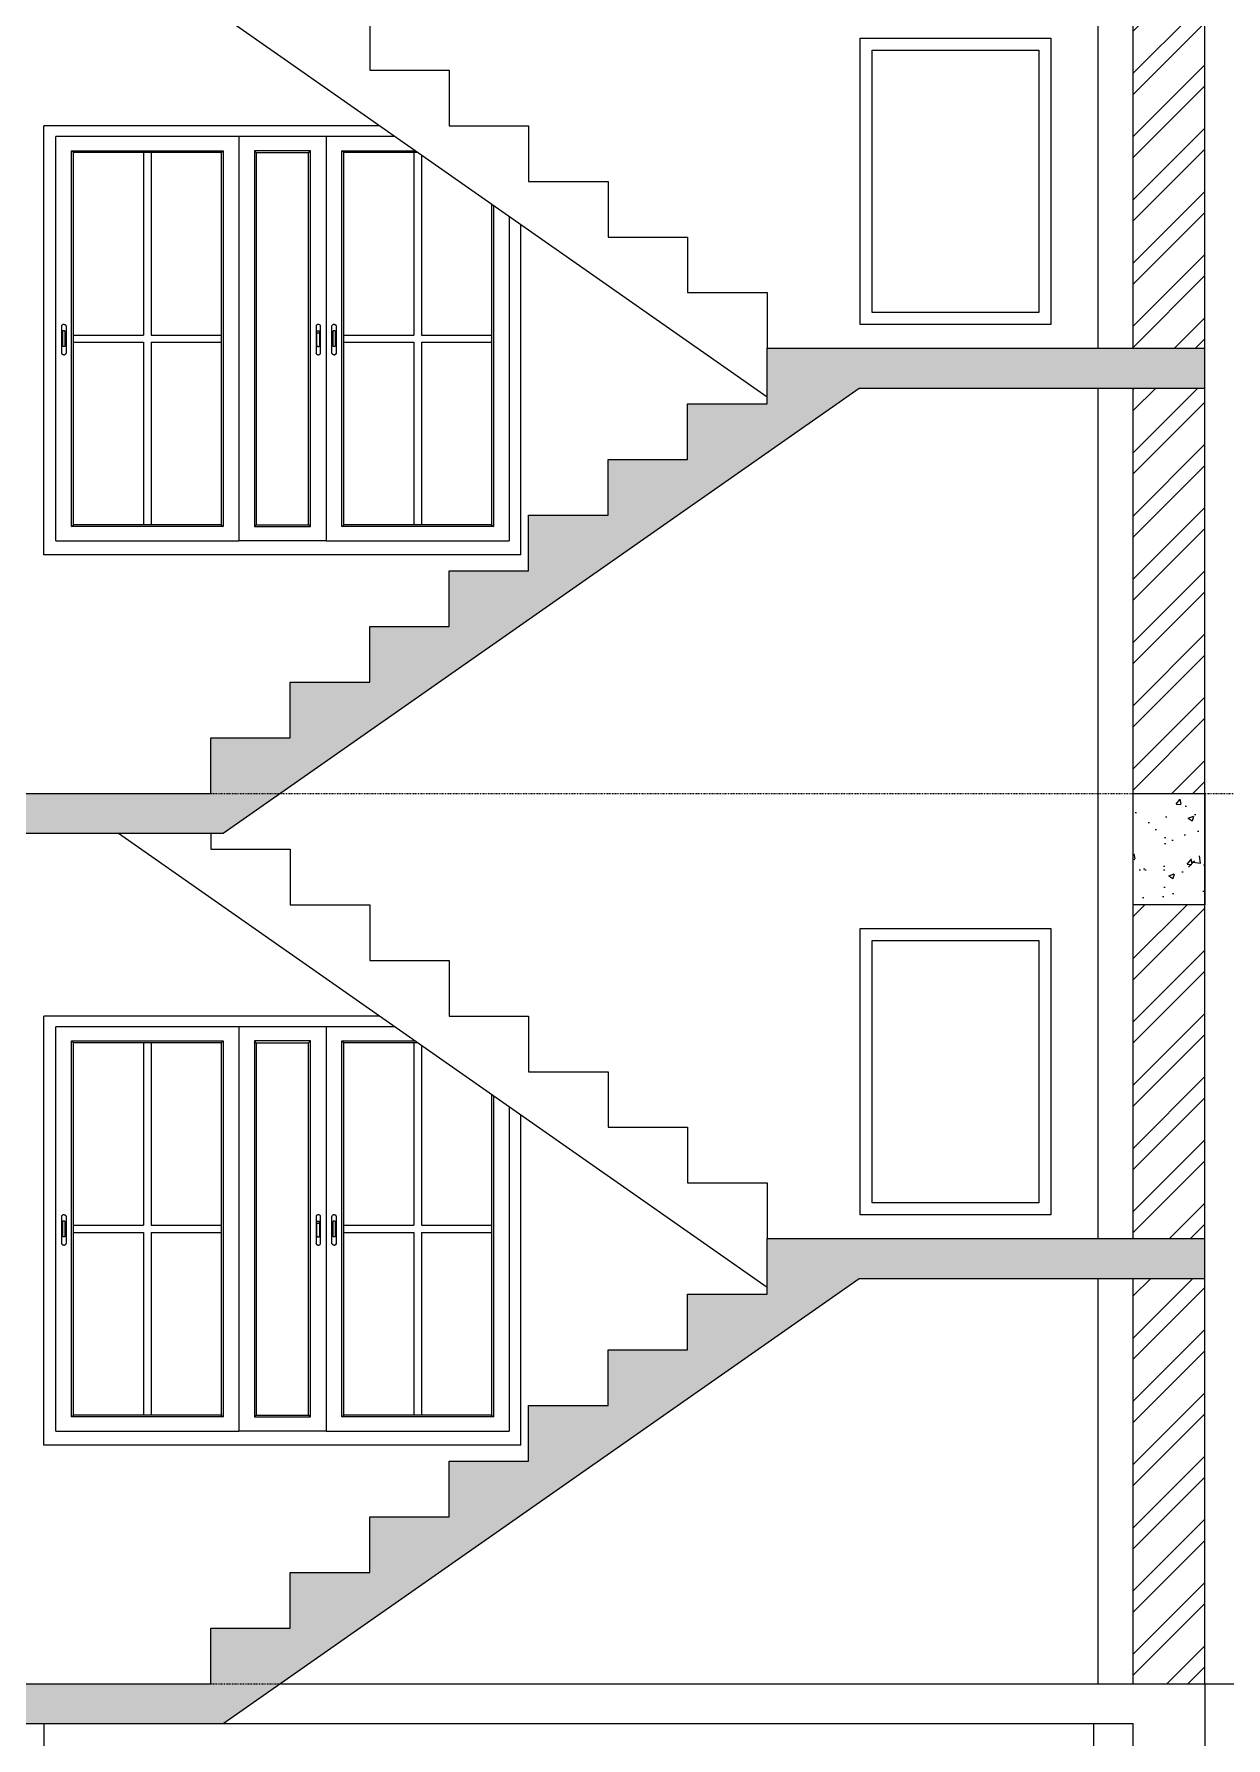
# Model space of a CAD drawing. Header units: inches. Extents: x -5051253 to -5039798, y -3262045 to -3259246.
# Drawn here: x -5046420.4 to -5046270.4, y -3261201.4 to -3260987.1 of the extents above; entities that cross this region are included whole.
import ezdxf

# ---------------------------------------------------------------- set-up
doc = ezdxf.new("R2010")
doc.units = ezdxf.units.IN
doc.header["$LTSCALE"] = 2
doc.header["$MEASUREMENT"] = 0
doc.linetypes.add('ACAD_ISO02W100', pattern=[15, 12, -3])
doc.linetypes.add('CENTER', pattern=[2, 1.25, -0.25, 0.25, -0.25])
doc.layers.get('0').update_dxf_attribs({"linetype": 'CONTINUOUS'})
for name, color, linetype, lineweight in [('Annotate-Bold.w', 187, 'CONTINUOUS', 18), ('Door-Window', 47, 'CONTINUOUS', 15), ('HATCH', 60, 'ACAD_ISO02W100', 13), ('window', 4, 'CONTINUOUS', 13)]:
    doc.layers.add(name, color=color, linetype=linetype, lineweight=lineweight)
pattern_1 = [(50, (30106.7, -1792.5383), (7.172601826, -0.62752135), [0.75, -8.25]), (355, (30106.7, -1792.538), (-1.387513336, 7.521921337), [0.6, -6.6]), (100.45144446, (30107.2975, -1792.5906), (5.785088467, 6.89439991), [0.63740192, -7.01142112]), (46.1842, (30106.7, -1790.538), (10.672413307, -1.655192808), [1.125, -12.375]), (96.63563549, (30107.589, -1790.676), (9.346619457, 9.741186008), [0.95610342, -10.5171376]), (351.184164, (30106.7, -1790.538), (9.34661945, 9.741186003), [0.9, -9.90000001]), (21, (30107.7, -1791.0383), (5.969070521, -4.0261889067), [0.75, -8.25]), (326, (30107.7, -1791.038), (2.433153319, 7.2515004505), [0.6, -6.6]), (71.45144474, (30108.197, -1791.374), (8.402223767, 3.225311528), [0.6374019, -7.01142112]), (37.5, (30106.6998, -1792.5383), (0.1215985532, 3.3289385383), [0, -6.52, 0, -6.7, 0, -6.625]), (7.5, (30106.6998, -1792.5383), (2.6306953744, 3.9441171188), [0, -3.82, 0, -6.37, 0, -2.525]), (327.5, (30104.4698, -1792.5383), (5.3382243617, -0.2255487173), [0, -2.5, 0, -7.8, 0, -10.35]), (317.5, (30103.47, -1792.5383), (5.8318616934, 1.0010498233), [0, -3.25, 0, -5.18, 0, -7.35])]
pattern_2 = [(45, (30106.7, -1792.5383), (-3.977475644, 3.977475644), []), (45, (30109.3514, -1792.5383), (-3.977475644, 3.977475644), [])]

msp = doc.modelspace()

# ---------------------------------------------------------------- hatches: boundary and pattern name
at = {"layer": 'Door-Window', "linetype": 'ByBlock'}
h = msp.add_hatch(dxfattribs=at)
h.set_pattern_fill('AR-CONC', color=256)
h.set_pattern_definition(pattern_1)
h.paths.add_polyline_path([(-5046562.11, -3261087.63), (-5046562.11, -3261096.63), (-5046553.11, -3261096.63), (-5046553.11, -3261087.63), (-5046433.11, -3261087.63), (-5046430.61, -3261087.63), (-5046430.61, -3261096.63), (-5046421.61, -3261096.63), (-5046421.61, -3261087.63), (-5046396.57, -3261087.63), (-5046316.57, -3261031.63), (-5046273.08, -3261031.63), (-5046273.08, -3261026.63), (-5046328.14, -3261026.63), (-5046328.14, -3261033.63), (-5046338.14, -3261033.63), (-5046338.14, -3261040.63), (-5046348.14, -3261040.63), (-5046348.14, -3261047.63), (-5046358.14, -3261047.63), (-5046358.14, -3261054.63), (-5046368.14, -3261054.63), (-5046368.14, -3261061.63), (-5046378.14, -3261061.63), (-5046378.14, -3261068.63), (-5046388.14, -3261068.63), (-5046388.14, -3261075.63), (-5046398.14, -3261075.63), (-5046398.14, -3261082.63), (-5046433.11, -3261082.63), (-5046580.11, -3261082.63), (-5046580.11, -3261087.63)])
h = msp.add_hatch(dxfattribs=at)
h.set_pattern_fill('AR-CONC', color=256)
h.set_pattern_definition(pattern_1)
h.paths.add_polyline_path([(-5046273.08, -3261082.63), (-5046282.08, -3261082.63), (-5046282.08, -3261096.63), (-5046273.08, -3261096.63)])
h = msp.add_hatch(dxfattribs=at)
h.set_pattern_fill('AR-CONC', color=256)
h.set_pattern_definition(pattern_1)
h.paths.add_polyline_path([(-5046553.11, -3261199.63), (-5046430.61, -3261199.63), (-5046430.61, -3261208.63), (-5046421.61, -3261208.63), (-5046421.61, -3261199.63), (-5046396.57, -3261199.63), (-5046316.57, -3261143.63), (-5046273.08, -3261143.63), (-5046273.08, -3261138.63), (-5046328.14, -3261138.63), (-5046328.14, -3261145.63), (-5046338.14, -3261145.63), (-5046338.14, -3261152.63), (-5046348.14, -3261152.63), (-5046348.14, -3261159.63), (-5046358.14, -3261159.63), (-5046358.14, -3261166.63), (-5046368.14, -3261166.63), (-5046368.14, -3261173.63), (-5046378.14, -3261173.63), (-5046378.14, -3261180.63), (-5046388.14, -3261180.63), (-5046388.14, -3261187.63), (-5046398.14, -3261187.63), (-5046398.14, -3261194.63), (-5046562.11, -3261194.63), (-5046562.11, -3261208.63), (-5046553.11, -3261208.63)])
at = {"layer": 'HATCH', "ltscale": 0.01}
h = msp.add_hatch(dxfattribs=at)
h.set_pattern_fill('ANSI32', color=256, scale=15, style=0)
h.set_pattern_definition(pattern_2)
h.paths.add_polyline_path([(-5046273.08, -3260984.63), (-5046282.1, -3260984.63), (-5046282.1, -3261026.63), (-5046273.08, -3261026.63)])
h = msp.add_hatch(dxfattribs=at)
h.set_pattern_fill('ANSI32', color=256, scale=15, style=0)
h.set_pattern_definition(pattern_2)
h.paths.add_polyline_path([(-5046273.08, -3261031.63), (-5046282.1, -3261031.63), (-5046282.1, -3261082.63), (-5046273.08, -3261082.63)])
h = msp.add_hatch(dxfattribs=at)
h.set_pattern_fill('ANSI32', color=256, scale=15, style=0)
h.set_pattern_definition(pattern_2)
h.paths.add_polyline_path([(-5046273.08, -3261096.63), (-5046282.1, -3261096.63), (-5046282.1, -3261138.63), (-5046273.08, -3261138.63)])
h = msp.add_hatch(dxfattribs=at)
h.set_pattern_fill('ANSI32', color=256, scale=15, style=0)
h.set_pattern_definition(pattern_2)
h.paths.add_polyline_path([(-5046273.08, -3261143.63), (-5046282.1, -3261143.63), (-5046282.1, -3261194.63), (-5046273.08, -3261194.63)])

# ---------------------------------------------------------------- linework, layer by layer
at = {"ltscale": 0.5}
for p, q in [((-5046273.08, -3261194.63), (-5046273.08, -3260858.63)), ((-5046286.49, -3261026.63), (-5046286.49, -3260863.63)), ((-5046282.1, -3261026.63), (-5046282.1, -3260863.63)), ((-5046409.72, -3260975.63), (-5046328.14, -3261032.74)), ((-5046328.14, -3261026.63), (-5046273.08, -3261026.63)), ((-5046396.57, -3261087.63), (-5046316.57, -3261031.63)), ((-5046316.57, -3261031.63), (-5046273.08, -3261031.63)), ((-5046286.49, -3261138.63), (-5046286.49, -3261031.63)), ((-5046282.1, -3261138.63), (-5046282.1, -3261031.63)), ((-5046433.11, -3261082.63), (-5046398.14, -3261082.63)), ((-5046421.61, -3261087.63), (-5046396.57, -3261087.63)), ((-5046409.72, -3261087.63), (-5046328.14, -3261144.74)), ((-5046328.14, -3261138.63), (-5046273.08, -3261138.63)), ((-5046396.57, -3261199.63), (-5046316.57, -3261143.63)), ((-5046316.57, -3261143.63), (-5046273.08, -3261143.63)), ((-5046286.49, -3261194.63), (-5046286.49, -3261143.63)), ((-5046282.1, -3261194.63), (-5046282.1, -3261143.63)), ((-5046562.11, -3261194.63), (-5046398.14, -3261194.63)), ((-5046389.42, -3261194.63), (-5046273.08, -3261194.63)), ((-5046273.08, -3261194.63), (-5046243.08, -3261194.63)), ((-5046421.61, -3261199.63), (-5046282.08, -3261199.63)), ((-5046419.11, -3261199.63), (-5046419.11, -3261252.63)), ((-5046287.08, -3261199.63), (-5046287.08, -3261252.63))]:
    msp.add_line(p, q, dxfattribs=at)
for points in [[(-5046398.14, -3260970.63), (-5046398.14, -3260977.63), (-5046388.14, -3260977.63), (-5046388.14, -3260984.63), (-5046378.14, -3260984.63), (-5046378.14, -3260991.63), (-5046368.14, -3260991.63), (-5046368.14, -3260998.63), (-5046358.14, -3260998.63), (-5046358.14, -3261005.63), (-5046348.14, -3261005.63), (-5046348.14, -3261012.63), (-5046338.14, -3261012.63), (-5046338.14, -3261019.63), (-5046328.14, -3261019.63), (-5046328.14, -3261026.63)], [(-5046398.14, -3261082.63), (-5046398.14, -3261075.63), (-5046388.14, -3261075.63), (-5046388.14, -3261068.63), (-5046378.14, -3261068.63), (-5046378.14, -3261061.63), (-5046368.14, -3261061.63), (-5046368.14, -3261054.63), (-5046358.14, -3261054.63), (-5046358.14, -3261047.63), (-5046348.14, -3261047.63), (-5046348.14, -3261040.63), (-5046338.14, -3261040.63), (-5046338.14, -3261033.63), (-5046328.14, -3261033.63), (-5046328.14, -3261026.63)], [(-5046398.14, -3261087.63), (-5046398.14, -3261089.63), (-5046388.14, -3261089.63), (-5046388.14, -3261096.63), (-5046378.14, -3261096.63), (-5046378.14, -3261103.63), (-5046368.14, -3261103.63), (-5046368.14, -3261110.63), (-5046358.14, -3261110.63), (-5046358.14, -3261117.63), (-5046348.14, -3261117.63), (-5046348.14, -3261124.63), (-5046338.14, -3261124.63), (-5046338.14, -3261131.63), (-5046328.14, -3261131.63), (-5046328.14, -3261138.63)], [(-5046398.14, -3261194.63), (-5046398.14, -3261187.63), (-5046388.14, -3261187.63), (-5046388.14, -3261180.63), (-5046378.14, -3261180.63), (-5046378.14, -3261173.63), (-5046368.14, -3261173.63), (-5046368.14, -3261166.63), (-5046358.14, -3261166.63), (-5046358.14, -3261159.63), (-5046348.14, -3261159.63), (-5046348.14, -3261152.63), (-5046338.14, -3261152.63), (-5046338.14, -3261145.63), (-5046328.14, -3261145.63), (-5046328.14, -3261138.63)], [(-5046282.08, -3261194.63), (-5046273.08, -3261194.63), (-5046273.08, -3261208.63), (-5046282.08, -3261208.63), (-5046282.08, -3261199.63)]]:
    msp.add_lwpolyline(points, dxfattribs=at)
msp.add_lwpolyline([(-5046282.08, -3261082.63), (-5046273.08, -3261082.63), (-5046273.08, -3261096.63), (-5046282.08, -3261096.63)], close=True, dxfattribs=at)
at = {"layer": 'Annotate-Bold.w', "linetype": 'CENTER', "ltscale": 0.01}
for p, q in [((-5046618.65, -3261082.63), (-5046229.88, -3261082.63)), ((-5046618.65, -3261194.63), (-5046229.88, -3261194.63))]:
    msp.add_line(p, q, dxfattribs=at)
at = {"layer": 'window'}
for p, q in [((-5046419.11, -3261052.63), (-5046419.11, -3260998.63)), ((-5046376.86, -3260998.63), (-5046419.11, -3260998.63)), ((-5046417.61, -3261050.86), (-5046417.61, -3260999.97)), ((-5046374.96, -3260999.97), (-5046417.61, -3260999.97)), ((-5046415.64, -3261049.06), (-5046415.64, -3261001.77)), ((-5046415.64, -3261001.77), (-5046396.57, -3261001.77)), ((-5046415.4, -3261001.99), (-5046415.64, -3261001.77)), ((-5046396.82, -3261001.99), (-5046396.57, -3261001.77)), ((-5046396.57, -3261001.77), (-5046396.57, -3261049.06)), ((-5046394.61, -3260999.97), (-5046394.61, -3261050.86)), ((-5046385.57, -3261001.77), (-5046392.64, -3261001.77)), ((-5046392.64, -3261001.77), (-5046392.64, -3261049.06)), ((-5046392.4, -3261001.99), (-5046392.64, -3261001.77)), ((-5046385.82, -3261001.99), (-5046385.57, -3261001.77)), ((-5046385.57, -3261049.06), (-5046385.57, -3261001.77)), ((-5046383.61, -3260999.97), (-5046383.61, -3261050.86)), ((-5046381.64, -3261049.06), (-5046381.64, -3261001.77)), ((-5046381.64, -3261001.77), (-5046372.39, -3261001.77)), ((-5046381.4, -3261001.99), (-5046381.64, -3261001.77)), ((-5046415.4, -3261048.83), (-5046415.4, -3261001.99)), ((-5046396.82, -3261001.99), (-5046415.4, -3261001.99)), ((-5046406.6, -3261001.99), (-5046406.6, -3261024.96)), ((-5046405.61, -3261001.99), (-5046405.61, -3261024.96)), ((-5046396.82, -3261001.99), (-5046396.82, -3261048.83)), ((-5046392.4, -3261001.99), (-5046392.4, -3261048.83)), ((-5046392.4, -3261001.99), (-5046385.82, -3261001.99)), ((-5046385.82, -3261048.83), (-5046385.82, -3261001.99)), ((-5046381.4, -3261048.83), (-5046381.4, -3261001.99)), ((-5046372.07, -3261001.99), (-5046381.4, -3261001.99)), ((-5046372.6, -3261001.99), (-5046372.6, -3261024.96)), ((-5046371.61, -3261002.31), (-5046371.61, -3261024.96)), ((-5046362.82, -3261008.47), (-5046362.82, -3261048.83)), ((-5046362.57, -3261008.64), (-5046362.57, -3261049.06)), ((-5046360.61, -3261010.01), (-5046360.61, -3261050.86)), ((-5046359.11, -3261052.63), (-5046359.11, -3261011.06)), ((-5046416.88, -3261023.81), (-5046416.87, -3261023.78)), ((-5046416.88, -3261023.85), (-5046416.87, -3261023.78)), ((-5046416.88, -3261023.85), (-5046416.88, -3261023.81)), ((-5046416.88, -3261027.24), (-5046416.88, -3261023.85)), ((-5046416.87, -3261023.78), (-5046416.85, -3261023.74)), ((-5046416.85, -3261023.74), (-5046416.83, -3261023.72)), ((-5046416.8, -3261023.69), (-5046416.83, -3261023.72)), ((-5046416.77, -3261023.67), (-5046416.8, -3261023.69)), ((-5046416.78, -3261024.52), (-5046416.79, -3261024.54)), ((-5046416.79, -3261024.54), (-5046416.79, -3261024.56)), ((-5046416.79, -3261024.56), (-5046416.79, -3261026.27)), ((-5046416.77, -3261024.5), (-5046416.78, -3261024.52)), ((-5046416.77, -3261023.67), (-5046416.73, -3261023.65)), ((-5046416.76, -3261024.48), (-5046416.77, -3261024.5)), ((-5046416.74, -3261024.46), (-5046416.76, -3261024.48)), ((-5046416.72, -3261024.44), (-5046416.74, -3261024.46)), ((-5046416.69, -3261023.64), (-5046416.73, -3261023.65)), ((-5046416.69, -3261024.43), (-5046416.72, -3261024.44)), ((-5046416.65, -3261023.63), (-5046416.69, -3261023.64)), ((-5046416.67, -3261024.42), (-5046416.69, -3261024.43)), ((-5046416.64, -3261024.42), (-5046416.67, -3261024.42)), ((-5046416.61, -3261023.62), (-5046416.65, -3261023.63)), ((-5046416.61, -3261024.42), (-5046416.64, -3261024.42)), ((-5046416.57, -3261023.63), (-5046416.61, -3261023.62)), ((-5046416.58, -3261024.42), (-5046416.61, -3261024.42)), ((-5046416.55, -3261024.42), (-5046416.58, -3261024.42)), ((-5046416.57, -3261023.63), (-5046416.53, -3261023.64)), ((-5046416.53, -3261024.43), (-5046416.55, -3261024.42)), ((-5046416.53, -3261023.64), (-5046416.49, -3261023.65)), ((-5046416.5, -3261024.44), (-5046416.53, -3261024.43)), ((-5046416.48, -3261024.46), (-5046416.5, -3261024.44)), ((-5046416.49, -3261023.65), (-5046416.45, -3261023.67)), ((-5046416.46, -3261024.48), (-5046416.48, -3261024.46)), ((-5046416.45, -3261024.5), (-5046416.46, -3261024.48)), ((-5046416.45, -3261023.67), (-5046416.42, -3261023.69)), ((-5046416.44, -3261024.52), (-5046416.45, -3261024.5)), ((-5046416.43, -3261024.54), (-5046416.44, -3261024.52)), ((-5046416.43, -3261024.56), (-5046416.43, -3261024.54)), ((-5046416.43, -3261026.27), (-5046416.43, -3261024.56)), ((-5046416.42, -3261023.69), (-5046416.39, -3261023.72)), ((-5046416.37, -3261023.74), (-5046416.39, -3261023.72)), ((-5046416.35, -3261023.78), (-5046416.37, -3261023.74)), ((-5046416.34, -3261023.81), (-5046416.35, -3261023.78)), ((-5046416.34, -3261023.81), (-5046416.34, -3261023.85)), ((-5046416.34, -3261023.85), (-5046416.34, -3261027.24)), ((-5046415.4, -3261024.96), (-5046406.6, -3261024.96)), ((-5046405.61, -3261024.96), (-5046396.82, -3261024.96)), ((-5046384.86, -3261023.78), (-5046384.87, -3261023.81)), ((-5046384.87, -3261023.81), (-5046384.87, -3261023.85)), ((-5046384.87, -3261023.85), (-5046384.87, -3261027.24)), ((-5046384.84, -3261023.74), (-5046384.86, -3261023.78)), ((-5046384.82, -3261023.72), (-5046384.84, -3261023.74)), ((-5046384.79, -3261023.69), (-5046384.82, -3261023.72)), ((-5046384.76, -3261023.67), (-5046384.79, -3261023.69)), ((-5046384.78, -3261024.54), (-5046384.77, -3261024.52)), ((-5046384.78, -3261024.56), (-5046384.78, -3261024.54)), ((-5046384.78, -3261024.81), (-5046384.78, -3261024.56)), ((-5046384.78, -3261024.79), (-5046384.77, -3261024.77)), ((-5046384.78, -3261024.81), (-5046384.78, -3261024.79)), ((-5046384.78, -3261026.27), (-5046384.78, -3261024.81)), ((-5046384.77, -3261024.52), (-5046384.76, -3261024.5)), ((-5046384.77, -3261024.77), (-5046384.76, -3261024.74)), ((-5046384.72, -3261023.65), (-5046384.76, -3261023.67)), ((-5046384.76, -3261024.5), (-5046384.75, -3261024.48)), ((-5046384.76, -3261024.74), (-5046384.75, -3261024.72)), ((-5046384.75, -3261024.48), (-5046384.73, -3261024.46)), ((-5046384.75, -3261024.72), (-5046384.73, -3261024.71)), ((-5046384.73, -3261024.46), (-5046384.71, -3261024.44)), ((-5046384.73, -3261024.71), (-5046384.71, -3261024.69)), ((-5046384.68, -3261023.64), (-5046384.72, -3261023.65)), ((-5046384.71, -3261024.44), (-5046384.68, -3261024.43)), ((-5046384.71, -3261024.69), (-5046384.68, -3261024.68)), ((-5046384.64, -3261023.63), (-5046384.68, -3261023.64)), ((-5046384.68, -3261024.43), (-5046384.66, -3261024.42)), ((-5046384.68, -3261024.68), (-5046384.66, -3261024.67)), ((-5046384.66, -3261024.42), (-5046384.63, -3261024.42)), ((-5046384.66, -3261024.67), (-5046384.63, -3261024.67)), ((-5046384.6, -3261023.62), (-5046384.64, -3261023.63)), ((-5046384.63, -3261024.42), (-5046384.6, -3261024.42)), ((-5046384.63, -3261024.67), (-5046384.6, -3261024.66)), ((-5046384.56, -3261023.63), (-5046384.6, -3261023.62)), ((-5046384.6, -3261024.42), (-5046384.57, -3261024.42)), ((-5046384.6, -3261024.66), (-5046384.57, -3261024.67)), ((-5046384.57, -3261024.42), (-5046384.55, -3261024.42)), ((-5046384.57, -3261024.67), (-5046384.55, -3261024.67)), ((-5046384.52, -3261023.64), (-5046384.56, -3261023.63)), ((-5046384.55, -3261024.42), (-5046384.52, -3261024.43)), ((-5046384.55, -3261024.67), (-5046384.52, -3261024.68)), ((-5046384.48, -3261023.65), (-5046384.52, -3261023.64)), ((-5046384.52, -3261024.43), (-5046384.49, -3261024.44)), ((-5046384.52, -3261024.68), (-5046384.49, -3261024.69)), ((-5046384.49, -3261024.44), (-5046384.47, -3261024.46)), ((-5046384.49, -3261024.69), (-5046384.47, -3261024.71)), ((-5046384.44, -3261023.67), (-5046384.48, -3261023.65)), ((-5046384.47, -3261024.46), (-5046384.45, -3261024.48)), ((-5046384.47, -3261024.71), (-5046384.45, -3261024.72)), ((-5046384.45, -3261024.48), (-5046384.44, -3261024.5)), ((-5046384.45, -3261024.72), (-5046384.44, -3261024.74)), ((-5046384.41, -3261023.69), (-5046384.44, -3261023.67)), ((-5046384.44, -3261024.5), (-5046384.43, -3261024.52)), ((-5046384.44, -3261024.74), (-5046384.43, -3261024.77)), ((-5046384.43, -3261024.52), (-5046384.42, -3261024.54)), ((-5046384.43, -3261024.77), (-5046384.42, -3261024.79)), ((-5046384.42, -3261024.54), (-5046384.42, -3261024.56)), ((-5046384.42, -3261026.27), (-5046384.42, -3261024.56)), ((-5046384.42, -3261024.79), (-5046384.42, -3261024.81)), ((-5046384.38, -3261023.72), (-5046384.41, -3261023.69)), ((-5046384.36, -3261023.74), (-5046384.38, -3261023.72)), ((-5046384.34, -3261023.78), (-5046384.36, -3261023.74)), ((-5046384.33, -3261023.81), (-5046384.34, -3261023.78)), ((-5046384.33, -3261023.85), (-5046384.34, -3261023.78)), ((-5046384.33, -3261023.85), (-5046384.33, -3261023.81)), ((-5046384.33, -3261027.24), (-5046384.33, -3261023.85)), ((-5046382.88, -3261023.81), (-5046382.87, -3261023.78)), ((-5046382.88, -3261023.85), (-5046382.87, -3261023.78)), ((-5046382.88, -3261023.85), (-5046382.88, -3261023.81)), ((-5046382.88, -3261027.24), (-5046382.88, -3261023.85)), ((-5046382.87, -3261023.78), (-5046382.85, -3261023.74)), ((-5046382.85, -3261023.74), (-5046382.83, -3261023.72)), ((-5046382.8, -3261023.69), (-5046382.83, -3261023.72)), ((-5046382.77, -3261023.67), (-5046382.8, -3261023.69)), ((-5046382.78, -3261024.52), (-5046382.79, -3261024.54)), ((-5046382.79, -3261024.54), (-5046382.79, -3261024.56)), ((-5046382.79, -3261024.56), (-5046382.79, -3261026.27)), ((-5046382.77, -3261024.5), (-5046382.78, -3261024.52)), ((-5046382.77, -3261023.67), (-5046382.73, -3261023.65)), ((-5046382.76, -3261024.48), (-5046382.77, -3261024.5)), ((-5046382.74, -3261024.46), (-5046382.76, -3261024.48)), ((-5046382.72, -3261024.44), (-5046382.74, -3261024.46)), ((-5046382.69, -3261023.64), (-5046382.73, -3261023.65)), ((-5046382.69, -3261024.43), (-5046382.72, -3261024.44)), ((-5046382.65, -3261023.63), (-5046382.69, -3261023.64)), ((-5046382.67, -3261024.42), (-5046382.69, -3261024.43)), ((-5046382.64, -3261024.42), (-5046382.67, -3261024.42)), ((-5046382.61, -3261023.62), (-5046382.65, -3261023.63)), ((-5046382.61, -3261024.42), (-5046382.64, -3261024.42)), ((-5046382.57, -3261023.63), (-5046382.61, -3261023.62)), ((-5046382.58, -3261024.42), (-5046382.61, -3261024.42)), ((-5046382.55, -3261024.42), (-5046382.58, -3261024.42)), ((-5046382.57, -3261023.63), (-5046382.53, -3261023.64)), ((-5046382.53, -3261024.43), (-5046382.55, -3261024.42)), ((-5046382.53, -3261023.64), (-5046382.49, -3261023.65)), ((-5046382.5, -3261024.44), (-5046382.53, -3261024.43)), ((-5046382.48, -3261024.46), (-5046382.5, -3261024.44)), ((-5046382.49, -3261023.65), (-5046382.45, -3261023.67)), ((-5046382.46, -3261024.48), (-5046382.48, -3261024.46)), ((-5046382.45, -3261024.5), (-5046382.46, -3261024.48)), ((-5046382.45, -3261023.67), (-5046382.42, -3261023.69)), ((-5046382.44, -3261024.52), (-5046382.45, -3261024.5)), ((-5046382.43, -3261024.54), (-5046382.44, -3261024.52)), ((-5046382.43, -3261024.56), (-5046382.43, -3261024.54)), ((-5046382.43, -3261026.27), (-5046382.43, -3261024.56)), ((-5046382.42, -3261023.69), (-5046382.39, -3261023.72)), ((-5046382.37, -3261023.74), (-5046382.39, -3261023.72)), ((-5046382.35, -3261023.78), (-5046382.37, -3261023.74)), ((-5046382.34, -3261023.81), (-5046382.35, -3261023.78)), ((-5046382.34, -3261023.81), (-5046382.34, -3261023.85)), ((-5046382.34, -3261023.85), (-5046382.34, -3261027.24)), ((-5046381.4, -3261024.96), (-5046372.6, -3261024.96)), ((-5046371.61, -3261024.96), (-5046362.82, -3261024.96)), ((-5046416.88, -3261027.27), (-5046416.88, -3261027.24)), ((-5046416.87, -3261027.3), (-5046416.88, -3261027.27)), ((-5046416.87, -3261027.3), (-5046416.85, -3261027.34)), ((-5046416.85, -3261027.34), (-5046416.83, -3261027.37)), ((-5046416.83, -3261027.37), (-5046416.8, -3261027.39)), ((-5046416.77, -3261027.42), (-5046416.8, -3261027.39)), ((-5046416.79, -3261026.29), (-5046416.79, -3261026.27)), ((-5046416.78, -3261026.32), (-5046416.79, -3261026.29)), ((-5046416.77, -3261026.34), (-5046416.78, -3261026.32)), ((-5046416.76, -3261026.36), (-5046416.77, -3261026.34)), ((-5046416.73, -3261027.43), (-5046416.77, -3261027.42)), ((-5046416.74, -3261026.38), (-5046416.76, -3261026.36)), ((-5046416.72, -3261026.39), (-5046416.74, -3261026.38)), ((-5046416.73, -3261027.43), (-5046416.69, -3261027.45)), ((-5046416.69, -3261026.4), (-5046416.72, -3261026.39)), ((-5046416.67, -3261026.41), (-5046416.69, -3261026.4)), ((-5046416.65, -3261027.45), (-5046416.69, -3261027.45)), ((-5046416.64, -3261026.42), (-5046416.67, -3261026.41)), ((-5046416.61, -3261027.46), (-5046416.65, -3261027.45)), ((-5046416.61, -3261026.42), (-5046416.64, -3261026.42)), ((-5046416.58, -3261026.42), (-5046416.61, -3261026.42)), ((-5046416.61, -3261027.46), (-5046416.57, -3261027.45)), ((-5046416.55, -3261026.41), (-5046416.58, -3261026.42)), ((-5046416.57, -3261027.45), (-5046416.53, -3261027.45)), ((-5046416.53, -3261026.4), (-5046416.55, -3261026.41)), ((-5046416.5, -3261026.39), (-5046416.53, -3261026.4)), ((-5046416.49, -3261027.43), (-5046416.53, -3261027.45)), ((-5046416.48, -3261026.38), (-5046416.5, -3261026.39)), ((-5046416.45, -3261027.42), (-5046416.49, -3261027.43)), ((-5046416.46, -3261026.36), (-5046416.48, -3261026.38)), ((-5046416.45, -3261026.34), (-5046416.46, -3261026.36)), ((-5046416.44, -3261026.32), (-5046416.45, -3261026.34)), ((-5046416.45, -3261027.42), (-5046416.42, -3261027.39)), ((-5046416.43, -3261026.29), (-5046416.44, -3261026.32)), ((-5046416.43, -3261026.27), (-5046416.43, -3261026.29)), ((-5046416.42, -3261027.39), (-5046416.39, -3261027.37)), ((-5046416.39, -3261027.37), (-5046416.37, -3261027.34)), ((-5046416.35, -3261027.3), (-5046416.37, -3261027.34)), ((-5046416.34, -3261027.24), (-5046416.35, -3261027.3)), ((-5046416.34, -3261027.27), (-5046416.35, -3261027.3)), ((-5046416.34, -3261027.27), (-5046416.34, -3261027.24)), ((-5046415.4, -3261025.86), (-5046406.6, -3261025.86)), ((-5046406.6, -3261025.86), (-5046406.6, -3261048.83)), ((-5046405.61, -3261025.86), (-5046396.82, -3261025.86)), ((-5046405.61, -3261025.86), (-5046405.61, -3261048.83)), ((-5046384.87, -3261027.27), (-5046384.87, -3261027.24)), ((-5046384.87, -3261027.24), (-5046384.86, -3261027.3)), ((-5046384.87, -3261027.27), (-5046384.86, -3261027.3)), ((-5046384.86, -3261027.3), (-5046384.84, -3261027.34)), ((-5046384.84, -3261027.34), (-5046384.82, -3261027.37)), ((-5046384.82, -3261027.37), (-5046384.79, -3261027.39)), ((-5046384.79, -3261027.39), (-5046384.76, -3261027.42)), ((-5046384.78, -3261026.27), (-5046384.78, -3261026.29)), ((-5046384.78, -3261026.29), (-5046384.77, -3261026.32)), ((-5046384.77, -3261026.32), (-5046384.76, -3261026.34)), ((-5046384.76, -3261026.34), (-5046384.75, -3261026.36)), ((-5046384.76, -3261027.42), (-5046384.72, -3261027.43)), ((-5046384.75, -3261026.36), (-5046384.73, -3261026.38)), ((-5046384.73, -3261026.38), (-5046384.71, -3261026.39)), ((-5046384.72, -3261027.43), (-5046384.68, -3261027.45)), ((-5046384.71, -3261026.39), (-5046384.68, -3261026.4)), ((-5046384.68, -3261026.4), (-5046384.66, -3261026.41)), ((-5046384.68, -3261027.45), (-5046384.64, -3261027.45)), ((-5046384.66, -3261026.41), (-5046384.63, -3261026.42)), ((-5046384.64, -3261027.45), (-5046384.6, -3261027.46)), ((-5046384.63, -3261026.42), (-5046384.6, -3261026.42)), ((-5046384.6, -3261026.42), (-5046384.57, -3261026.42)), ((-5046384.6, -3261027.46), (-5046384.56, -3261027.45)), ((-5046384.57, -3261026.42), (-5046384.55, -3261026.41)), ((-5046384.56, -3261027.45), (-5046384.52, -3261027.45)), ((-5046384.55, -3261026.41), (-5046384.52, -3261026.4)), ((-5046384.52, -3261026.4), (-5046384.49, -3261026.39)), ((-5046384.52, -3261027.45), (-5046384.48, -3261027.43)), ((-5046384.49, -3261026.39), (-5046384.47, -3261026.38)), ((-5046384.48, -3261027.43), (-5046384.44, -3261027.42)), ((-5046384.47, -3261026.38), (-5046384.45, -3261026.36)), ((-5046384.45, -3261026.36), (-5046384.44, -3261026.34)), ((-5046384.44, -3261026.34), (-5046384.43, -3261026.32)), ((-5046384.44, -3261027.42), (-5046384.41, -3261027.39)), ((-5046384.43, -3261026.32), (-5046384.42, -3261026.29)), ((-5046384.42, -3261026.29), (-5046384.42, -3261026.27)), ((-5046384.41, -3261027.39), (-5046384.38, -3261027.37)), ((-5046384.38, -3261027.37), (-5046384.36, -3261027.34)), ((-5046384.36, -3261027.34), (-5046384.34, -3261027.3)), ((-5046384.34, -3261027.3), (-5046384.33, -3261027.27)), ((-5046384.33, -3261027.27), (-5046384.33, -3261027.24)), ((-5046382.88, -3261027.27), (-5046382.88, -3261027.24)), ((-5046382.87, -3261027.3), (-5046382.88, -3261027.27)), ((-5046382.87, -3261027.3), (-5046382.85, -3261027.34)), ((-5046382.85, -3261027.34), (-5046382.83, -3261027.37)), ((-5046382.83, -3261027.37), (-5046382.8, -3261027.39)), ((-5046382.77, -3261027.42), (-5046382.8, -3261027.39)), ((-5046382.79, -3261026.29), (-5046382.79, -3261026.27)), ((-5046382.78, -3261026.32), (-5046382.79, -3261026.29)), ((-5046382.77, -3261026.34), (-5046382.78, -3261026.32)), ((-5046382.76, -3261026.36), (-5046382.77, -3261026.34)), ((-5046382.73, -3261027.43), (-5046382.77, -3261027.42)), ((-5046382.74, -3261026.38), (-5046382.76, -3261026.36)), ((-5046382.72, -3261026.39), (-5046382.74, -3261026.38)), ((-5046382.73, -3261027.43), (-5046382.69, -3261027.45)), ((-5046382.69, -3261026.4), (-5046382.72, -3261026.39)), ((-5046382.67, -3261026.41), (-5046382.69, -3261026.4)), ((-5046382.65, -3261027.45), (-5046382.69, -3261027.45)), ((-5046382.64, -3261026.42), (-5046382.67, -3261026.41)), ((-5046382.61, -3261027.46), (-5046382.65, -3261027.45)), ((-5046382.61, -3261026.42), (-5046382.64, -3261026.42)), ((-5046382.58, -3261026.42), (-5046382.61, -3261026.42)), ((-5046382.61, -3261027.46), (-5046382.57, -3261027.45)), ((-5046382.55, -3261026.41), (-5046382.58, -3261026.42)), ((-5046382.57, -3261027.45), (-5046382.53, -3261027.45)), ((-5046382.53, -3261026.4), (-5046382.55, -3261026.41)), ((-5046382.5, -3261026.39), (-5046382.53, -3261026.4)), ((-5046382.49, -3261027.43), (-5046382.53, -3261027.45)), ((-5046382.48, -3261026.38), (-5046382.5, -3261026.39)), ((-5046382.45, -3261027.42), (-5046382.49, -3261027.43)), ((-5046382.46, -3261026.36), (-5046382.48, -3261026.38)), ((-5046382.45, -3261026.34), (-5046382.46, -3261026.36)), ((-5046382.44, -3261026.32), (-5046382.45, -3261026.34)), ((-5046382.45, -3261027.42), (-5046382.42, -3261027.39)), ((-5046382.43, -3261026.29), (-5046382.44, -3261026.32)), ((-5046382.43, -3261026.27), (-5046382.43, -3261026.29)), ((-5046382.42, -3261027.39), (-5046382.39, -3261027.37)), ((-5046382.39, -3261027.37), (-5046382.37, -3261027.34)), ((-5046382.35, -3261027.3), (-5046382.37, -3261027.34)), ((-5046382.34, -3261027.24), (-5046382.35, -3261027.3)), ((-5046382.34, -3261027.27), (-5046382.35, -3261027.3)), ((-5046382.34, -3261027.27), (-5046382.34, -3261027.24)), ((-5046381.4, -3261025.86), (-5046372.6, -3261025.86)), ((-5046372.6, -3261025.86), (-5046372.6, -3261048.83)), ((-5046371.61, -3261025.86), (-5046362.82, -3261025.86)), ((-5046371.61, -3261025.86), (-5046371.61, -3261048.83)), ((-5046415.64, -3261049.06), (-5046415.4, -3261048.83)), ((-5046396.82, -3261048.83), (-5046415.4, -3261048.83)), ((-5046396.82, -3261048.83), (-5046396.57, -3261049.06)), ((-5046392.4, -3261048.83), (-5046392.64, -3261049.06)), ((-5046392.4, -3261048.83), (-5046385.82, -3261048.83)), ((-5046385.57, -3261049.06), (-5046385.82, -3261048.83)), ((-5046381.64, -3261049.06), (-5046381.4, -3261048.83)), ((-5046362.82, -3261048.83), (-5046381.4, -3261048.83)), ((-5046362.82, -3261048.83), (-5046362.57, -3261049.06)), ((-5046417.61, -3261050.86), (-5046394.61, -3261050.86)), ((-5046396.57, -3261049.06), (-5046415.64, -3261049.06)), ((-5046383.61, -3261050.86), (-5046394.61, -3261050.86)), ((-5046392.64, -3261049.06), (-5046385.57, -3261049.06)), ((-5046383.61, -3261050.86), (-5046360.61, -3261050.86)), ((-5046362.57, -3261049.06), (-5046381.64, -3261049.06)), ((-5046359.11, -3261052.63), (-5046419.11, -3261052.63)), ((-5046419.11, -3261164.63), (-5046419.11, -3261110.63)), ((-5046376.86, -3261110.63), (-5046419.11, -3261110.63)), ((-5046417.61, -3261162.86), (-5046417.61, -3261111.97)), ((-5046374.96, -3261111.97), (-5046417.61, -3261111.97)), ((-5046394.61, -3261111.97), (-5046394.61, -3261162.86)), ((-5046383.61, -3261111.97), (-5046383.61, -3261162.86)), ((-5046415.64, -3261161.06), (-5046415.64, -3261113.77)), ((-5046415.64, -3261113.77), (-5046396.57, -3261113.77)), ((-5046415.4, -3261113.99), (-5046415.64, -3261113.77)), ((-5046415.4, -3261160.83), (-5046415.4, -3261113.99)), ((-5046396.82, -3261113.99), (-5046415.4, -3261113.99)), ((-5046406.6, -3261113.99), (-5046406.6, -3261136.96)), ((-5046405.61, -3261113.99), (-5046405.61, -3261136.96)), ((-5046396.82, -3261113.99), (-5046396.57, -3261113.77)), ((-5046396.82, -3261113.99), (-5046396.82, -3261160.83)), ((-5046396.57, -3261113.77), (-5046396.57, -3261161.06)), ((-5046385.57, -3261113.77), (-5046392.64, -3261113.77)), ((-5046392.64, -3261113.77), (-5046392.64, -3261161.06)), ((-5046392.4, -3261113.99), (-5046392.64, -3261113.77)), ((-5046392.4, -3261113.99), (-5046392.4, -3261160.83)), ((-5046392.4, -3261113.99), (-5046385.82, -3261113.99)), ((-5046385.82, -3261113.99), (-5046385.57, -3261113.77)), ((-5046385.82, -3261160.83), (-5046385.82, -3261113.99)), ((-5046385.57, -3261161.06), (-5046385.57, -3261113.77)), ((-5046381.64, -3261161.06), (-5046381.64, -3261113.77)), ((-5046381.64, -3261113.77), (-5046372.39, -3261113.77)), ((-5046381.4, -3261113.99), (-5046381.64, -3261113.77)), ((-5046381.4, -3261160.83), (-5046381.4, -3261113.99)), ((-5046372.07, -3261113.99), (-5046381.4, -3261113.99)), ((-5046372.6, -3261113.99), (-5046372.6, -3261136.96)), ((-5046371.61, -3261114.31), (-5046371.61, -3261136.96)), ((-5046362.82, -3261120.47), (-5046362.82, -3261160.83)), ((-5046362.57, -3261120.64), (-5046362.57, -3261161.06)), ((-5046360.61, -3261122.01), (-5046360.61, -3261162.86)), ((-5046359.11, -3261164.63), (-5046359.11, -3261123.06)), ((-5046416.88, -3261135.81), (-5046416.87, -3261135.78)), ((-5046416.88, -3261135.85), (-5046416.87, -3261135.78)), ((-5046416.88, -3261135.85), (-5046416.88, -3261135.81)), ((-5046416.88, -3261139.24), (-5046416.88, -3261135.85)), ((-5046416.87, -3261135.78), (-5046416.85, -3261135.74)), ((-5046416.85, -3261135.74), (-5046416.83, -3261135.72)), ((-5046416.8, -3261135.69), (-5046416.83, -3261135.72)), ((-5046416.77, -3261135.67), (-5046416.8, -3261135.69)), ((-5046416.78, -3261136.52), (-5046416.79, -3261136.54)), ((-5046416.79, -3261136.54), (-5046416.79, -3261136.56)), ((-5046416.79, -3261136.56), (-5046416.79, -3261138.27)), ((-5046416.77, -3261136.5), (-5046416.78, -3261136.52)), ((-5046416.77, -3261135.67), (-5046416.73, -3261135.65)), ((-5046416.76, -3261136.48), (-5046416.77, -3261136.5)), ((-5046416.74, -3261136.46), (-5046416.76, -3261136.48)), ((-5046416.72, -3261136.44), (-5046416.74, -3261136.46)), ((-5046416.69, -3261135.64), (-5046416.73, -3261135.65)), ((-5046416.69, -3261136.43), (-5046416.72, -3261136.44)), ((-5046416.65, -3261135.63), (-5046416.69, -3261135.64)), ((-5046416.67, -3261136.42), (-5046416.69, -3261136.43)), ((-5046416.64, -3261136.42), (-5046416.67, -3261136.42)), ((-5046416.61, -3261135.62), (-5046416.65, -3261135.63)), ((-5046416.61, -3261136.42), (-5046416.64, -3261136.42)), ((-5046416.57, -3261135.63), (-5046416.61, -3261135.62)), ((-5046416.58, -3261136.42), (-5046416.61, -3261136.42)), ((-5046416.55, -3261136.42), (-5046416.58, -3261136.42)), ((-5046416.57, -3261135.63), (-5046416.53, -3261135.64)), ((-5046416.53, -3261136.43), (-5046416.55, -3261136.42)), ((-5046416.53, -3261135.64), (-5046416.49, -3261135.65)), ((-5046416.5, -3261136.44), (-5046416.53, -3261136.43)), ((-5046416.48, -3261136.46), (-5046416.5, -3261136.44)), ((-5046416.49, -3261135.65), (-5046416.45, -3261135.67)), ((-5046416.46, -3261136.48), (-5046416.48, -3261136.46)), ((-5046416.45, -3261136.5), (-5046416.46, -3261136.48)), ((-5046416.45, -3261135.67), (-5046416.42, -3261135.69)), ((-5046416.44, -3261136.52), (-5046416.45, -3261136.5)), ((-5046416.43, -3261136.54), (-5046416.44, -3261136.52)), ((-5046416.43, -3261136.56), (-5046416.43, -3261136.54)), ((-5046416.43, -3261138.27), (-5046416.43, -3261136.56)), ((-5046416.42, -3261135.69), (-5046416.39, -3261135.72)), ((-5046416.37, -3261135.74), (-5046416.39, -3261135.72)), ((-5046416.35, -3261135.78), (-5046416.37, -3261135.74)), ((-5046416.34, -3261135.81), (-5046416.35, -3261135.78)), ((-5046416.34, -3261135.81), (-5046416.34, -3261135.85)), ((-5046416.34, -3261135.85), (-5046416.34, -3261139.24)), ((-5046384.86, -3261135.78), (-5046384.87, -3261135.81)), ((-5046384.87, -3261135.81), (-5046384.87, -3261135.85)), ((-5046384.87, -3261135.85), (-5046384.87, -3261139.24)), ((-5046384.84, -3261135.74), (-5046384.86, -3261135.78)), ((-5046384.82, -3261135.72), (-5046384.84, -3261135.74)), ((-5046384.79, -3261135.69), (-5046384.82, -3261135.72)), ((-5046384.76, -3261135.67), (-5046384.79, -3261135.69)), ((-5046384.78, -3261136.54), (-5046384.77, -3261136.52)), ((-5046384.78, -3261136.56), (-5046384.78, -3261136.54)), ((-5046384.78, -3261136.81), (-5046384.78, -3261136.56)), ((-5046384.78, -3261136.79), (-5046384.77, -3261136.77)), ((-5046384.78, -3261136.81), (-5046384.78, -3261136.79)), ((-5046384.78, -3261138.27), (-5046384.78, -3261136.81)), ((-5046384.77, -3261136.52), (-5046384.76, -3261136.5)), ((-5046384.77, -3261136.77), (-5046384.76, -3261136.74)), ((-5046384.72, -3261135.65), (-5046384.76, -3261135.67)), ((-5046384.76, -3261136.5), (-5046384.75, -3261136.48)), ((-5046384.76, -3261136.74), (-5046384.75, -3261136.72)), ((-5046384.75, -3261136.48), (-5046384.73, -3261136.46)), ((-5046384.75, -3261136.72), (-5046384.73, -3261136.71)), ((-5046384.73, -3261136.46), (-5046384.71, -3261136.44)), ((-5046384.73, -3261136.71), (-5046384.71, -3261136.69)), ((-5046384.68, -3261135.64), (-5046384.72, -3261135.65)), ((-5046384.71, -3261136.44), (-5046384.68, -3261136.43)), ((-5046384.71, -3261136.69), (-5046384.68, -3261136.68)), ((-5046384.64, -3261135.63), (-5046384.68, -3261135.64)), ((-5046384.68, -3261136.43), (-5046384.66, -3261136.42)), ((-5046384.68, -3261136.68), (-5046384.66, -3261136.67)), ((-5046384.66, -3261136.42), (-5046384.63, -3261136.42)), ((-5046384.66, -3261136.67), (-5046384.63, -3261136.67)), ((-5046384.6, -3261135.62), (-5046384.64, -3261135.63)), ((-5046384.63, -3261136.42), (-5046384.6, -3261136.42)), ((-5046384.63, -3261136.67), (-5046384.6, -3261136.66)), ((-5046384.56, -3261135.63), (-5046384.6, -3261135.62)), ((-5046384.6, -3261136.42), (-5046384.57, -3261136.42)), ((-5046384.6, -3261136.66), (-5046384.57, -3261136.67)), ((-5046384.57, -3261136.42), (-5046384.55, -3261136.42)), ((-5046384.57, -3261136.67), (-5046384.55, -3261136.67)), ((-5046384.52, -3261135.64), (-5046384.56, -3261135.63)), ((-5046384.55, -3261136.42), (-5046384.52, -3261136.43)), ((-5046384.55, -3261136.67), (-5046384.52, -3261136.68)), ((-5046384.48, -3261135.65), (-5046384.52, -3261135.64)), ((-5046384.52, -3261136.43), (-5046384.49, -3261136.44)), ((-5046384.52, -3261136.68), (-5046384.49, -3261136.69)), ((-5046384.49, -3261136.44), (-5046384.47, -3261136.46)), ((-5046384.49, -3261136.69), (-5046384.47, -3261136.71)), ((-5046384.44, -3261135.67), (-5046384.48, -3261135.65)), ((-5046384.47, -3261136.46), (-5046384.45, -3261136.48)), ((-5046384.47, -3261136.71), (-5046384.45, -3261136.72)), ((-5046384.45, -3261136.48), (-5046384.44, -3261136.5)), ((-5046384.45, -3261136.72), (-5046384.44, -3261136.74)), ((-5046384.41, -3261135.69), (-5046384.44, -3261135.67)), ((-5046384.44, -3261136.5), (-5046384.43, -3261136.52)), ((-5046384.44, -3261136.74), (-5046384.43, -3261136.77)), ((-5046384.43, -3261136.52), (-5046384.42, -3261136.54)), ((-5046384.43, -3261136.77), (-5046384.42, -3261136.79)), ((-5046384.42, -3261136.54), (-5046384.42, -3261136.56)), ((-5046384.42, -3261138.27), (-5046384.42, -3261136.56)), ((-5046384.42, -3261136.79), (-5046384.42, -3261136.81)), ((-5046384.38, -3261135.72), (-5046384.41, -3261135.69)), ((-5046384.36, -3261135.74), (-5046384.38, -3261135.72)), ((-5046384.34, -3261135.78), (-5046384.36, -3261135.74)), ((-5046384.33, -3261135.81), (-5046384.34, -3261135.78)), ((-5046384.33, -3261135.85), (-5046384.34, -3261135.78)), ((-5046384.33, -3261135.85), (-5046384.33, -3261135.81)), ((-5046384.33, -3261139.24), (-5046384.33, -3261135.85)), ((-5046382.88, -3261135.81), (-5046382.87, -3261135.78)), ((-5046382.88, -3261135.85), (-5046382.87, -3261135.78)), ((-5046382.88, -3261135.85), (-5046382.88, -3261135.81)), ((-5046382.88, -3261139.24), (-5046382.88, -3261135.85)), ((-5046382.87, -3261135.78), (-5046382.85, -3261135.74)), ((-5046382.85, -3261135.74), (-5046382.83, -3261135.72)), ((-5046382.8, -3261135.69), (-5046382.83, -3261135.72)), ((-5046382.77, -3261135.67), (-5046382.8, -3261135.69)), ((-5046382.78, -3261136.52), (-5046382.79, -3261136.54)), ((-5046382.79, -3261136.54), (-5046382.79, -3261136.56)), ((-5046382.79, -3261136.56), (-5046382.79, -3261138.27)), ((-5046382.77, -3261136.5), (-5046382.78, -3261136.52)), ((-5046382.77, -3261135.67), (-5046382.73, -3261135.65)), ((-5046382.76, -3261136.48), (-5046382.77, -3261136.5)), ((-5046382.74, -3261136.46), (-5046382.76, -3261136.48)), ((-5046382.72, -3261136.44), (-5046382.74, -3261136.46)), ((-5046382.69, -3261135.64), (-5046382.73, -3261135.65)), ((-5046382.69, -3261136.43), (-5046382.72, -3261136.44)), ((-5046382.65, -3261135.63), (-5046382.69, -3261135.64)), ((-5046382.67, -3261136.42), (-5046382.69, -3261136.43)), ((-5046382.64, -3261136.42), (-5046382.67, -3261136.42)), ((-5046382.61, -3261135.62), (-5046382.65, -3261135.63)), ((-5046382.61, -3261136.42), (-5046382.64, -3261136.42)), ((-5046382.57, -3261135.63), (-5046382.61, -3261135.62)), ((-5046382.58, -3261136.42), (-5046382.61, -3261136.42)), ((-5046382.55, -3261136.42), (-5046382.58, -3261136.42)), ((-5046382.57, -3261135.63), (-5046382.53, -3261135.64)), ((-5046382.53, -3261136.43), (-5046382.55, -3261136.42)), ((-5046382.53, -3261135.64), (-5046382.49, -3261135.65)), ((-5046382.5, -3261136.44), (-5046382.53, -3261136.43)), ((-5046382.48, -3261136.46), (-5046382.5, -3261136.44)), ((-5046382.49, -3261135.65), (-5046382.45, -3261135.67)), ((-5046382.46, -3261136.48), (-5046382.48, -3261136.46)), ((-5046382.45, -3261136.5), (-5046382.46, -3261136.48)), ((-5046382.45, -3261135.67), (-5046382.42, -3261135.69)), ((-5046382.44, -3261136.52), (-5046382.45, -3261136.5)), ((-5046382.43, -3261136.54), (-5046382.44, -3261136.52)), ((-5046382.43, -3261136.56), (-5046382.43, -3261136.54)), ((-5046382.43, -3261138.27), (-5046382.43, -3261136.56)), ((-5046382.42, -3261135.69), (-5046382.39, -3261135.72)), ((-5046382.37, -3261135.74), (-5046382.39, -3261135.72)), ((-5046382.35, -3261135.78), (-5046382.37, -3261135.74)), ((-5046382.34, -3261135.81), (-5046382.35, -3261135.78)), ((-5046382.34, -3261135.81), (-5046382.34, -3261135.85)), ((-5046382.34, -3261135.85), (-5046382.34, -3261139.24)), ((-5046416.79, -3261138.29), (-5046416.79, -3261138.27)), ((-5046416.78, -3261138.32), (-5046416.79, -3261138.29)), ((-5046416.77, -3261138.34), (-5046416.78, -3261138.32)), ((-5046416.76, -3261138.36), (-5046416.77, -3261138.34)), ((-5046416.74, -3261138.38), (-5046416.76, -3261138.36)), ((-5046416.72, -3261138.39), (-5046416.74, -3261138.38)), ((-5046416.69, -3261138.4), (-5046416.72, -3261138.39)), ((-5046416.67, -3261138.41), (-5046416.69, -3261138.4)), ((-5046416.64, -3261138.42), (-5046416.67, -3261138.41)), ((-5046416.61, -3261138.42), (-5046416.64, -3261138.42)), ((-5046416.58, -3261138.42), (-5046416.61, -3261138.42)), ((-5046416.55, -3261138.41), (-5046416.58, -3261138.42)), ((-5046416.53, -3261138.4), (-5046416.55, -3261138.41)), ((-5046416.5, -3261138.39), (-5046416.53, -3261138.4)), ((-5046416.48, -3261138.38), (-5046416.5, -3261138.39)), ((-5046416.46, -3261138.36), (-5046416.48, -3261138.38)), ((-5046416.45, -3261138.34), (-5046416.46, -3261138.36)), ((-5046416.44, -3261138.32), (-5046416.45, -3261138.34)), ((-5046416.43, -3261138.29), (-5046416.44, -3261138.32)), ((-5046416.43, -3261138.27), (-5046416.43, -3261138.29)), ((-5046415.4, -3261136.96), (-5046406.6, -3261136.96)), ((-5046415.4, -3261137.86), (-5046406.6, -3261137.86)), ((-5046406.6, -3261137.86), (-5046406.6, -3261160.83)), ((-5046405.61, -3261136.96), (-5046396.82, -3261136.96)), ((-5046405.61, -3261137.86), (-5046396.82, -3261137.86)), ((-5046405.61, -3261137.86), (-5046405.61, -3261160.83)), ((-5046384.78, -3261138.27), (-5046384.78, -3261138.29)), ((-5046384.78, -3261138.29), (-5046384.77, -3261138.32)), ((-5046384.77, -3261138.32), (-5046384.76, -3261138.34)), ((-5046384.76, -3261138.34), (-5046384.75, -3261138.36)), ((-5046384.75, -3261138.36), (-5046384.73, -3261138.38)), ((-5046384.73, -3261138.38), (-5046384.71, -3261138.39)), ((-5046384.71, -3261138.39), (-5046384.68, -3261138.4)), ((-5046384.68, -3261138.4), (-5046384.66, -3261138.41)), ((-5046384.66, -3261138.41), (-5046384.63, -3261138.42)), ((-5046384.63, -3261138.42), (-5046384.6, -3261138.42)), ((-5046384.6, -3261138.42), (-5046384.57, -3261138.42)), ((-5046384.57, -3261138.42), (-5046384.55, -3261138.41)), ((-5046384.55, -3261138.41), (-5046384.52, -3261138.4)), ((-5046384.52, -3261138.4), (-5046384.49, -3261138.39)), ((-5046384.49, -3261138.39), (-5046384.47, -3261138.38)), ((-5046384.47, -3261138.38), (-5046384.45, -3261138.36)), ((-5046384.45, -3261138.36), (-5046384.44, -3261138.34)), ((-5046384.44, -3261138.34), (-5046384.43, -3261138.32)), ((-5046384.43, -3261138.32), (-5046384.42, -3261138.29)), ((-5046384.42, -3261138.29), (-5046384.42, -3261138.27)), ((-5046382.79, -3261138.29), (-5046382.79, -3261138.27)), ((-5046382.78, -3261138.32), (-5046382.79, -3261138.29)), ((-5046382.77, -3261138.34), (-5046382.78, -3261138.32)), ((-5046382.76, -3261138.36), (-5046382.77, -3261138.34)), ((-5046382.74, -3261138.38), (-5046382.76, -3261138.36)), ((-5046382.72, -3261138.39), (-5046382.74, -3261138.38)), ((-5046382.69, -3261138.4), (-5046382.72, -3261138.39)), ((-5046382.67, -3261138.41), (-5046382.69, -3261138.4)), ((-5046382.64, -3261138.42), (-5046382.67, -3261138.41)), ((-5046382.61, -3261138.42), (-5046382.64, -3261138.42)), ((-5046382.58, -3261138.42), (-5046382.61, -3261138.42)), ((-5046382.55, -3261138.41), (-5046382.58, -3261138.42)), ((-5046382.53, -3261138.4), (-5046382.55, -3261138.41)), ((-5046382.5, -3261138.39), (-5046382.53, -3261138.4)), ((-5046382.48, -3261138.38), (-5046382.5, -3261138.39)), ((-5046382.46, -3261138.36), (-5046382.48, -3261138.38)), ((-5046382.45, -3261138.34), (-5046382.46, -3261138.36)), ((-5046382.44, -3261138.32), (-5046382.45, -3261138.34)), ((-5046382.43, -3261138.29), (-5046382.44, -3261138.32)), ((-5046382.43, -3261138.27), (-5046382.43, -3261138.29)), ((-5046381.4, -3261136.96), (-5046372.6, -3261136.96)), ((-5046381.4, -3261137.86), (-5046372.6, -3261137.86)), ((-5046372.6, -3261137.86), (-5046372.6, -3261160.83)), ((-5046371.61, -3261136.96), (-5046362.82, -3261136.96)), ((-5046371.61, -3261137.86), (-5046362.82, -3261137.86)), ((-5046371.61, -3261137.86), (-5046371.61, -3261160.83)), ((-5046416.88, -3261139.27), (-5046416.88, -3261139.24)), ((-5046416.87, -3261139.3), (-5046416.88, -3261139.27)), ((-5046416.87, -3261139.3), (-5046416.85, -3261139.34)), ((-5046416.85, -3261139.34), (-5046416.83, -3261139.37)), ((-5046416.83, -3261139.37), (-5046416.8, -3261139.39)), ((-5046416.77, -3261139.42), (-5046416.8, -3261139.39)), ((-5046416.73, -3261139.43), (-5046416.77, -3261139.42)), ((-5046416.73, -3261139.43), (-5046416.69, -3261139.45)), ((-5046416.65, -3261139.45), (-5046416.69, -3261139.45)), ((-5046416.61, -3261139.46), (-5046416.65, -3261139.45)), ((-5046416.61, -3261139.46), (-5046416.57, -3261139.45)), ((-5046416.57, -3261139.45), (-5046416.53, -3261139.45)), ((-5046416.49, -3261139.43), (-5046416.53, -3261139.45)), ((-5046416.45, -3261139.42), (-5046416.49, -3261139.43)), ((-5046416.45, -3261139.42), (-5046416.42, -3261139.39)), ((-5046416.42, -3261139.39), (-5046416.39, -3261139.37)), ((-5046416.39, -3261139.37), (-5046416.37, -3261139.34)), ((-5046416.35, -3261139.3), (-5046416.37, -3261139.34)), ((-5046416.34, -3261139.24), (-5046416.35, -3261139.3)), ((-5046416.34, -3261139.27), (-5046416.35, -3261139.3)), ((-5046416.34, -3261139.27), (-5046416.34, -3261139.24)), ((-5046384.87, -3261139.27), (-5046384.87, -3261139.24)), ((-5046384.87, -3261139.24), (-5046384.86, -3261139.3)), ((-5046384.87, -3261139.27), (-5046384.86, -3261139.3)), ((-5046384.86, -3261139.3), (-5046384.84, -3261139.34)), ((-5046384.84, -3261139.34), (-5046384.82, -3261139.37)), ((-5046384.82, -3261139.37), (-5046384.79, -3261139.39)), ((-5046384.79, -3261139.39), (-5046384.76, -3261139.42)), ((-5046384.76, -3261139.42), (-5046384.72, -3261139.43)), ((-5046384.72, -3261139.43), (-5046384.68, -3261139.45)), ((-5046384.68, -3261139.45), (-5046384.64, -3261139.45)), ((-5046384.64, -3261139.45), (-5046384.6, -3261139.46)), ((-5046384.6, -3261139.46), (-5046384.56, -3261139.45)), ((-5046384.56, -3261139.45), (-5046384.52, -3261139.45)), ((-5046384.52, -3261139.45), (-5046384.48, -3261139.43)), ((-5046384.48, -3261139.43), (-5046384.44, -3261139.42)), ((-5046384.44, -3261139.42), (-5046384.41, -3261139.39)), ((-5046384.41, -3261139.39), (-5046384.38, -3261139.37)), ((-5046384.38, -3261139.37), (-5046384.36, -3261139.34)), ((-5046384.36, -3261139.34), (-5046384.34, -3261139.3)), ((-5046384.34, -3261139.3), (-5046384.33, -3261139.27)), ((-5046384.33, -3261139.27), (-5046384.33, -3261139.24)), ((-5046382.88, -3261139.27), (-5046382.88, -3261139.24)), ((-5046382.87, -3261139.3), (-5046382.88, -3261139.27)), ((-5046382.87, -3261139.3), (-5046382.85, -3261139.34)), ((-5046382.85, -3261139.34), (-5046382.83, -3261139.37)), ((-5046382.83, -3261139.37), (-5046382.8, -3261139.39)), ((-5046382.77, -3261139.42), (-5046382.8, -3261139.39)), ((-5046382.73, -3261139.43), (-5046382.77, -3261139.42)), ((-5046382.73, -3261139.43), (-5046382.69, -3261139.45)), ((-5046382.65, -3261139.45), (-5046382.69, -3261139.45)), ((-5046382.61, -3261139.46), (-5046382.65, -3261139.45)), ((-5046382.61, -3261139.46), (-5046382.57, -3261139.45)), ((-5046382.57, -3261139.45), (-5046382.53, -3261139.45)), ((-5046382.49, -3261139.43), (-5046382.53, -3261139.45)), ((-5046382.45, -3261139.42), (-5046382.49, -3261139.43)), ((-5046382.45, -3261139.42), (-5046382.42, -3261139.39)), ((-5046382.42, -3261139.39), (-5046382.39, -3261139.37)), ((-5046382.39, -3261139.37), (-5046382.37, -3261139.34)), ((-5046382.35, -3261139.3), (-5046382.37, -3261139.34)), ((-5046382.34, -3261139.24), (-5046382.35, -3261139.3)), ((-5046382.34, -3261139.27), (-5046382.35, -3261139.3)), ((-5046382.34, -3261139.27), (-5046382.34, -3261139.24)), ((-5046415.64, -3261161.06), (-5046415.4, -3261160.83)), ((-5046396.57, -3261161.06), (-5046415.64, -3261161.06)), ((-5046396.82, -3261160.83), (-5046415.4, -3261160.83)), ((-5046396.82, -3261160.83), (-5046396.57, -3261161.06)), ((-5046392.4, -3261160.83), (-5046392.64, -3261161.06)), ((-5046392.64, -3261161.06), (-5046385.57, -3261161.06)), ((-5046392.4, -3261160.83), (-5046385.82, -3261160.83)), ((-5046385.57, -3261161.06), (-5046385.82, -3261160.83)), ((-5046381.64, -3261161.06), (-5046381.4, -3261160.83)), ((-5046362.57, -3261161.06), (-5046381.64, -3261161.06)), ((-5046362.82, -3261160.83), (-5046381.4, -3261160.83)), ((-5046362.82, -3261160.83), (-5046362.57, -3261161.06)), ((-5046359.11, -3261164.63), (-5046419.11, -3261164.63)), ((-5046417.61, -3261162.86), (-5046394.61, -3261162.86)), ((-5046383.61, -3261162.86), (-5046394.61, -3261162.86)), ((-5046383.61, -3261162.86), (-5046360.61, -3261162.86))]:
    msp.add_line(p, q, dxfattribs=at)
for points in [[(-5046316.45, -3260987.63), (-5046292.45, -3260987.63), (-5046292.45, -3261023.63), (-5046316.45, -3261023.63)], [(-5046314.95, -3260989.13), (-5046293.95, -3260989.13), (-5046293.95, -3261022.13), (-5046314.95, -3261022.13)], [(-5046316.45, -3261099.63), (-5046292.45, -3261099.63), (-5046292.45, -3261135.63), (-5046316.45, -3261135.63)], [(-5046314.95, -3261101.13), (-5046293.95, -3261101.13), (-5046293.95, -3261134.13), (-5046314.95, -3261134.13)]]:
    msp.add_lwpolyline(points, close=True, dxfattribs=at)

doc.saveas('drawing.dxf')
